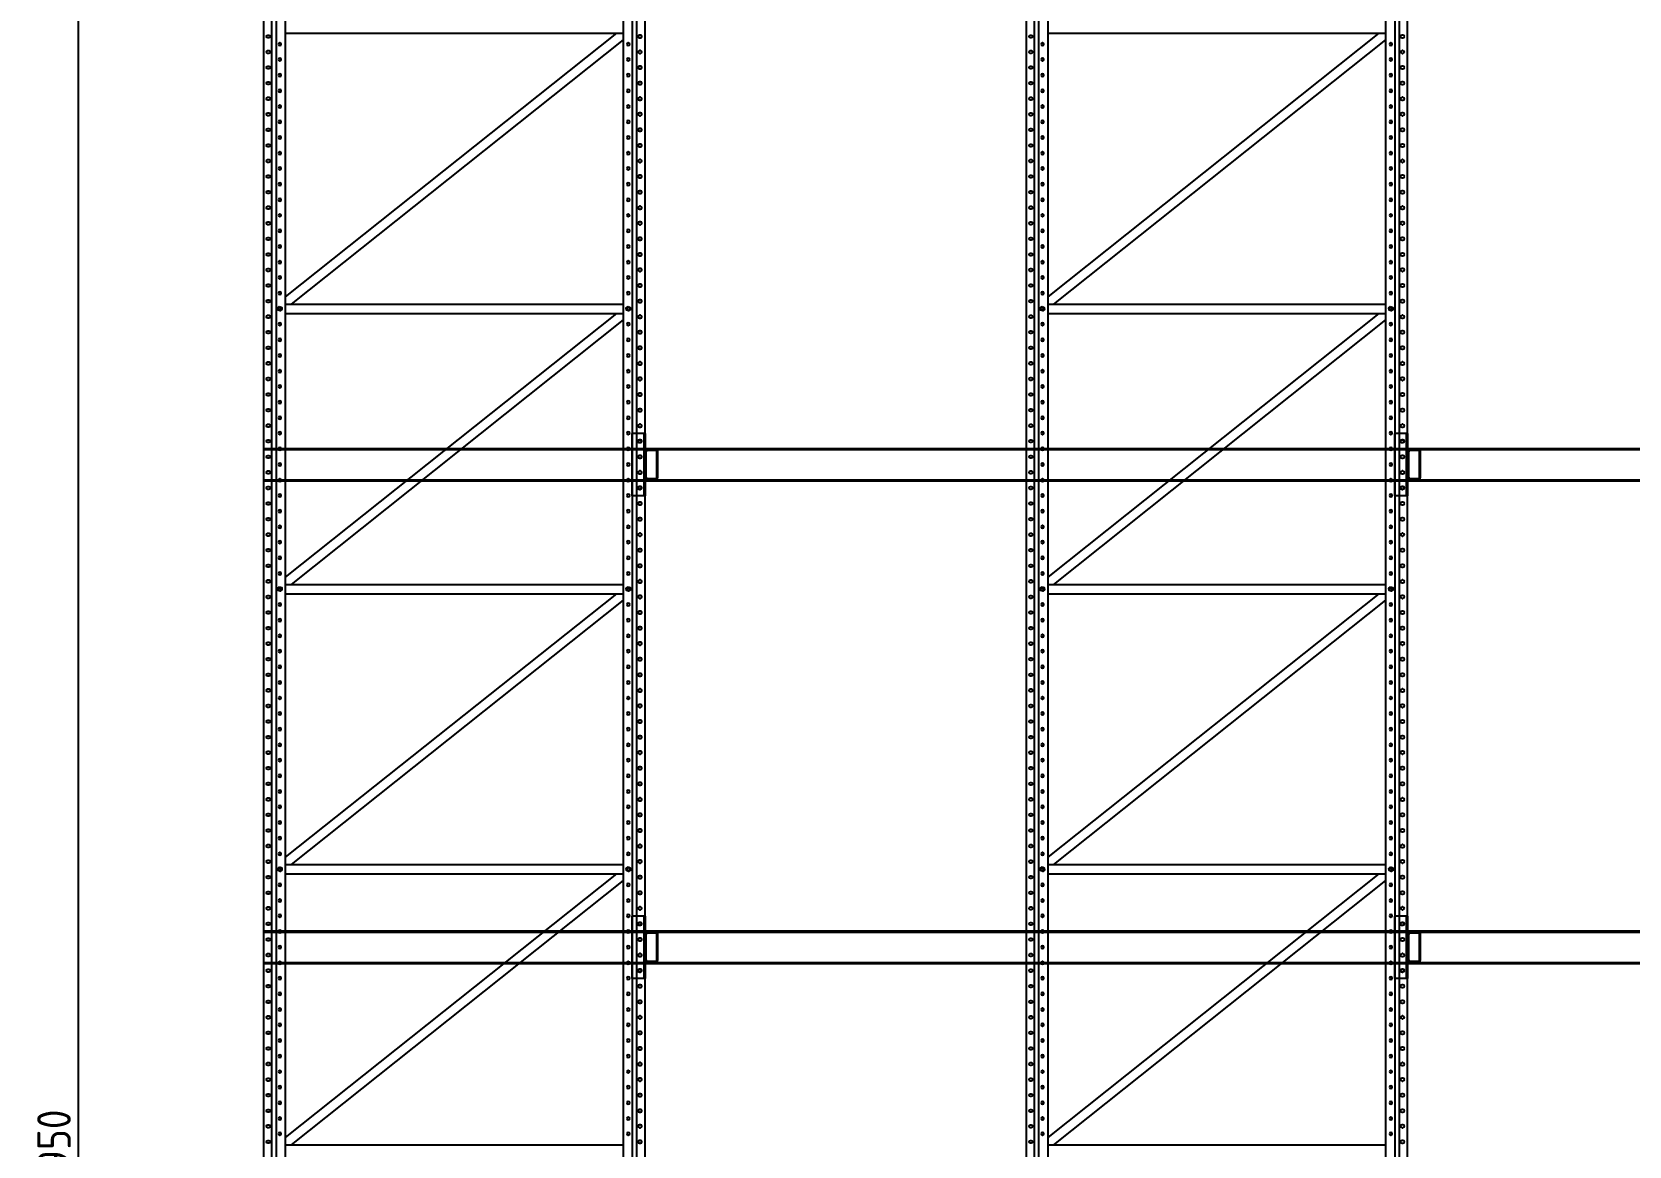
# Model space of a CAD drawing. Header units: millimetres. Extents: x 223 to 55669, y 510 to 13629.
# Drawn here: x 29407 to 34538, y 6542 to 10120 of the extents above; entities that cross this region are included whole.
import ezdxf

# ---------------------------------------------------------------- set-up
doc = ezdxf.new("R2010")
doc.units = ezdxf.units.MM
doc.linetypes.add('LIN0', pattern=[0])
doc.layers.add('02', color=2, linetype='Continuous')
doc.layers.add('9.3 - LEGENDA', color=7, linetype='Continuous')
doc.layers.add('MONTANTE', color=170, linetype='LIN0', lineweight=25)
doc.styles.add('DIM', font='dim.shx')
doc.dimstyles.new('CORTES', dxfattribs={"dimscale": 1.2, "dimtxt": 90, "dimasz": 45, "dimexe": 1.25, "dimexo": 40, "dimgap": 20, "dimtad": 1, "dimdec": 0, "dimzin": 9, "dimdsep": 46, "dimtxsty": 'DIM', "dimblk": 'OBLIQUE', "dimcen": 2.5, "dimclrd": 256, "dimclre": 256, "dimclrt": 256, "dimadec": 0, "dimazin": 0, "dimtfac": 1, "dimtdec": 0, "dimtmove": 0, "dimatfit": 0, "dimldrblk": 'OBLIQUE', "dimfxl": 0.04, "dimtolj": 1, "dimtzin": 1, "dimarcsym": 0})

# ---------------------------------------------------------------- blocks, each defined once
blk = doc.blocks.new('*U66')
at = {"layer": 'MONTANTE'}
for p, q in [((-1277.6, 10954.8), (-1277.6, 64.7)), ((-1251.5, 10954.8), (-1251.5, 64.7)), ((-1237.1, 10954.8), (-1237.1, 4.8)), ((-1207.9, 10954.8), (-1207.9, 4.8)), ((-122.4, 10954.8), (-122.4, 4.8)), ((-93.2, 10954.8), (-93.2, 4.8)), ((-78.8, 10954.8), (-78.8, 64.7)), ((-52.6, 10954.8), (-52.6, 64.7)), ((-122.4, 9089.7), (-1207.9, 9089.7)), ((-122.4, 9089.7), (-1207.9, 9089.7)), ((-1186.6, 9089.7), (-122.4, 8243.2)), ((-1207.9, 9068.6), (-141.4, 8219.7)), ((-122.4, 8219.7), (-1207.9, 8219.7)), ((-122.4, 8219.7), (-1207.9, 8219.7)), ((-122.4, 8189.7), (-1207.9, 8189.7)), ((-122.4, 8189.7), (-1207.9, 8189.7)), ((-1207.9, 8168.6), (-141.4, 7319.7)), ((-1186.6, 8189.7), (-122.4, 7343.2)), ((-122.4, 7319.7), (-1207.9, 7319.7)), ((-122.4, 7319.7), (-1207.9, 7319.7)), ((-122.4, 7289.7), (-1207.9, 7289.7)), ((-122.4, 7289.7), (-1207.9, 7289.7)), ((-1186.6, 7289.7), (-122.4, 6443.2)), ((-1207.9, 7268.6), (-141.4, 6419.7)), ((-122.4, 6419.7), (-1207.9, 6419.7)), ((-122.4, 6419.7), (-1207.9, 6419.7)), ((-122.4, 6389.7), (-1207.9, 6389.7)), ((-122.4, 6389.7), (-1207.9, 6389.7)), ((-1207.9, 6368.6), (-141.4, 5519.7)), ((-1186.6, 6389.7), (-122.4, 5543.2)), ((-122.4, 5519.7), (-1207.9, 5519.7)), ((-122.4, 5519.7), (-1207.9, 5519.7))]:
    blk.add_line(p, q, dxfattribs=at)
for points in [[(-1260.7, 9074.7), (-1263.7, 9074.7, -1), (-1263.7, 9083.7), (-1260.7, 9083.7, -1)], [(-69.6, 9074.7), (-66.6, 9074.7, 1), (-66.6, 9083.7), (-69.6, 9083.7, 1)], [(-1260.7, 9024.7), (-1263.7, 9024.7, -1), (-1263.7, 9033.7), (-1260.7, 9033.7, -1)], [(-69.6, 9024.7), (-66.6, 9024.7, 1), (-66.6, 9033.7), (-69.6, 9033.7, 1)], [(-1260.7, 8974.7), (-1263.7, 8974.7, -1), (-1263.7, 8983.7), (-1260.7, 8983.7, -1)], [(-69.6, 8974.7), (-66.6, 8974.7, 1), (-66.6, 8983.7), (-69.6, 8983.7, 1)], [(-1260.7, 8924.7), (-1263.7, 8924.7, -1), (-1263.7, 8933.7), (-1260.7, 8933.7, -1)], [(-69.6, 8924.7), (-66.6, 8924.7, 1), (-66.6, 8933.7), (-69.6, 8933.7, 1)], [(-1260.7, 8874.7), (-1263.7, 8874.7, -1), (-1263.7, 8883.7), (-1260.7, 8883.7, -1)], [(-69.6, 8874.7), (-66.6, 8874.7, 1), (-66.6, 8883.7), (-69.6, 8883.7, 1)], [(-1260.7, 8824.7), (-1263.7, 8824.7, -1), (-1263.7, 8833.7), (-1260.7, 8833.7, -1)], [(-69.6, 8824.7), (-66.6, 8824.7, 1), (-66.6, 8833.7), (-69.6, 8833.7, 1)], [(-1260.7, 8774.7), (-1263.7, 8774.7, -1), (-1263.7, 8783.7), (-1260.7, 8783.7, -1)], [(-69.6, 8774.7), (-66.6, 8774.7, 1), (-66.6, 8783.7), (-69.6, 8783.7, 1)], [(-1260.7, 8724.7), (-1263.7, 8724.7, -1), (-1263.7, 8733.7), (-1260.7, 8733.7, -1)], [(-69.6, 8724.7), (-66.6, 8724.7, 1), (-66.6, 8733.7), (-69.6, 8733.7, 1)], [(-1260.7, 8674.7), (-1263.7, 8674.7, -1), (-1263.7, 8683.7), (-1260.7, 8683.7, -1)], [(-69.6, 8674.7), (-66.6, 8674.7, 1), (-66.6, 8683.7), (-69.6, 8683.7, 1)], [(-1260.7, 8624.7), (-1263.7, 8624.7, -1), (-1263.7, 8633.7), (-1260.7, 8633.7, -1)], [(-69.6, 8624.7), (-66.6, 8624.7, 1), (-66.6, 8633.7), (-69.6, 8633.7, 1)], [(-1260.7, 8574.7), (-1263.7, 8574.7, -1), (-1263.7, 8583.7), (-1260.7, 8583.7, -1)], [(-69.6, 8574.7), (-66.6, 8574.7, 1), (-66.6, 8583.7), (-69.6, 8583.7, 1)], [(-1260.7, 8524.7), (-1263.7, 8524.7, -1), (-1263.7, 8533.7), (-1260.7, 8533.7, -1)], [(-69.6, 8524.7), (-66.6, 8524.7, 1), (-66.6, 8533.7), (-69.6, 8533.7, 1)], [(-1260.7, 8474.7), (-1263.7, 8474.7, -1), (-1263.7, 8483.7), (-1260.7, 8483.7, -1)], [(-69.6, 8474.7), (-66.6, 8474.7, 1), (-66.6, 8483.7), (-69.6, 8483.7, 1)], [(-1260.7, 8424.7), (-1263.7, 8424.7, -1), (-1263.7, 8433.7), (-1260.7, 8433.7, -1)], [(-69.6, 8424.7), (-66.6, 8424.7, 1), (-66.6, 8433.7), (-69.6, 8433.7, 1)], [(-1260.7, 8374.7), (-1263.7, 8374.7, -1), (-1263.7, 8383.7), (-1260.7, 8383.7, -1)], [(-69.6, 8374.7), (-66.6, 8374.7, 1), (-66.6, 8383.7), (-69.6, 8383.7, 1)], [(-1260.7, 8324.7), (-1263.7, 8324.7, -1), (-1263.7, 8333.7), (-1260.7, 8333.7, -1)], [(-69.6, 8324.7), (-66.6, 8324.7, 1), (-66.6, 8333.7), (-69.6, 8333.7, 1)], [(-1260.7, 8274.7), (-1263.7, 8274.7, -1), (-1263.7, 8283.7), (-1260.7, 8283.7, -1)], [(-69.6, 8274.7), (-66.6, 8274.7, 1), (-66.6, 8283.7), (-69.6, 8283.7, 1)], [(-1260.7, 8224.7), (-1263.7, 8224.7, -1), (-1263.7, 8233.7), (-1260.7, 8233.7, -1)], [(-69.6, 8224.7), (-66.6, 8224.7, 1), (-66.6, 8233.7), (-69.6, 8233.7, 1)], [(-1260.7, 8174.7), (-1263.7, 8174.7, -1), (-1263.7, 8183.7), (-1260.7, 8183.7, -1)], [(-69.6, 8174.7), (-66.6, 8174.7, 1), (-66.6, 8183.7), (-69.6, 8183.7, 1)], [(-1260.7, 8124.7), (-1263.7, 8124.7, -1), (-1263.7, 8133.7), (-1260.7, 8133.7, -1)], [(-69.6, 8124.7), (-66.6, 8124.7, 1), (-66.6, 8133.7), (-69.6, 8133.7, 1)], [(-1260.7, 8074.7), (-1263.7, 8074.7, -1), (-1263.7, 8083.7), (-1260.7, 8083.7, -1)], [(-69.6, 8074.7), (-66.6, 8074.7, 1), (-66.6, 8083.7), (-69.6, 8083.7, 1)], [(-1260.7, 8024.7), (-1263.7, 8024.7, -1), (-1263.7, 8033.7), (-1260.7, 8033.7, -1)], [(-69.6, 8024.7), (-66.6, 8024.7, 1), (-66.6, 8033.7), (-69.6, 8033.7, 1)], [(-1260.7, 7974.7), (-1263.7, 7974.7, -1), (-1263.7, 7983.7), (-1260.7, 7983.7, -1)], [(-69.6, 7974.7), (-66.6, 7974.7, 1), (-66.6, 7983.7), (-69.6, 7983.7, 1)], [(-1260.7, 7924.7), (-1263.7, 7924.7, -1), (-1263.7, 7933.7), (-1260.7, 7933.7, -1)], [(-69.6, 7924.7), (-66.6, 7924.7, 1), (-66.6, 7933.7), (-69.6, 7933.7, 1)], [(-1260.7, 7874.7), (-1263.7, 7874.7, -1), (-1263.7, 7883.7), (-1260.7, 7883.7, -1)], [(-69.6, 7874.7), (-66.6, 7874.7, 1), (-66.6, 7883.7), (-69.6, 7883.7, 1)], [(-1260.7, 7824.7), (-1263.7, 7824.7, -1), (-1263.7, 7833.7), (-1260.7, 7833.7, -1)], [(-69.6, 7824.7), (-66.6, 7824.7, 1), (-66.6, 7833.7), (-69.6, 7833.7, 1)], [(-1260.7, 7774.7), (-1263.7, 7774.7, -1), (-1263.7, 7783.7), (-1260.7, 7783.7, -1)], [(-69.6, 7774.7), (-66.6, 7774.7, 1), (-66.6, 7783.7), (-69.6, 7783.7, 1)], [(-1260.7, 7724.7), (-1263.7, 7724.7, -1), (-1263.7, 7733.7), (-1260.7, 7733.7, -1)], [(-69.6, 7724.7), (-66.6, 7724.7, 1), (-66.6, 7733.7), (-69.6, 7733.7, 1)], [(-1260.7, 7674.7), (-1263.7, 7674.7, -1), (-1263.7, 7683.7), (-1260.7, 7683.7, -1)], [(-69.6, 7674.7), (-66.6, 7674.7, 1), (-66.6, 7683.7), (-69.6, 7683.7, 1)], [(-1260.7, 7624.7), (-1263.7, 7624.7, -1), (-1263.7, 7633.7), (-1260.7, 7633.7, -1)], [(-69.6, 7624.7), (-66.6, 7624.7, 1), (-66.6, 7633.7), (-69.6, 7633.7, 1)], [(-1260.7, 7574.7), (-1263.7, 7574.7, -1), (-1263.7, 7583.7), (-1260.7, 7583.7, -1)], [(-69.6, 7574.7), (-66.6, 7574.7, 1), (-66.6, 7583.7), (-69.6, 7583.7, 1)], [(-1260.7, 7524.7), (-1263.7, 7524.7, -1), (-1263.7, 7533.7), (-1260.7, 7533.7, -1)], [(-69.6, 7524.7), (-66.6, 7524.7, 1), (-66.6, 7533.7), (-69.6, 7533.7, 1)], [(-1260.7, 7474.7), (-1263.7, 7474.7, -1), (-1263.7, 7483.7), (-1260.7, 7483.7, -1)], [(-69.6, 7474.7), (-66.6, 7474.7, 1), (-66.6, 7483.7), (-69.6, 7483.7, 1)], [(-1260.7, 7424.7), (-1263.7, 7424.7, -1), (-1263.7, 7433.7), (-1260.7, 7433.7, -1)], [(-69.6, 7424.7), (-66.6, 7424.7, 1), (-66.6, 7433.7), (-69.6, 7433.7, 1)], [(-1260.7, 7374.7), (-1263.7, 7374.7, -1), (-1263.7, 7383.7), (-1260.7, 7383.7, -1)], [(-69.6, 7374.7), (-66.6, 7374.7, 1), (-66.6, 7383.7), (-69.6, 7383.7, 1)], [(-1260.7, 7324.7), (-1263.7, 7324.7, -1), (-1263.7, 7333.7), (-1260.7, 7333.7, -1)], [(-69.6, 7324.7), (-66.6, 7324.7, 1), (-66.6, 7333.7), (-69.6, 7333.7, 1)], [(-1260.7, 7274.7), (-1263.7, 7274.7, -1), (-1263.7, 7283.7), (-1260.7, 7283.7, -1)], [(-69.6, 7274.7), (-66.6, 7274.7, 1), (-66.6, 7283.7), (-69.6, 7283.7, 1)], [(-1260.7, 7224.7), (-1263.7, 7224.7, -1), (-1263.7, 7233.7), (-1260.7, 7233.7, -1)], [(-69.6, 7224.7), (-66.6, 7224.7, 1), (-66.6, 7233.7), (-69.6, 7233.7, 1)], [(-1260.7, 7174.7), (-1263.7, 7174.7, -1), (-1263.7, 7183.7), (-1260.7, 7183.7, -1)], [(-1260.7, 7124.7), (-1263.7, 7124.7, -1), (-1263.7, 7133.7), (-1260.7, 7133.7, -1)], [(-69.6, 7174.7), (-66.6, 7174.7, 1), (-66.6, 7183.7), (-69.6, 7183.7, 1)], [(-69.6, 7124.7), (-66.6, 7124.7, 1), (-66.6, 7133.7), (-69.6, 7133.7, 1)], [(-1260.7, 7074.7), (-1263.7, 7074.7, -1), (-1263.7, 7083.7), (-1260.7, 7083.7, -1)], [(-69.6, 7074.7), (-66.6, 7074.7, 1), (-66.6, 7083.7), (-69.6, 7083.7, 1)], [(-1260.7, 7024.7), (-1263.7, 7024.7, -1), (-1263.7, 7033.7), (-1260.7, 7033.7, -1)], [(-69.6, 7024.7), (-66.6, 7024.7, 1), (-66.6, 7033.7), (-69.6, 7033.7, 1)], [(-1260.7, 6974.7), (-1263.7, 6974.7, -1), (-1263.7, 6983.7), (-1260.7, 6983.7, -1)], [(-69.6, 6974.7), (-66.6, 6974.7, 1), (-66.6, 6983.7), (-69.6, 6983.7, 1)], [(-1260.7, 6924.7), (-1263.7, 6924.7, -1), (-1263.7, 6933.7), (-1260.7, 6933.7, -1)], [(-69.6, 6924.7), (-66.6, 6924.7, 1), (-66.6, 6933.7), (-69.6, 6933.7, 1)], [(-1260.7, 6874.7), (-1263.7, 6874.7, -1), (-1263.7, 6883.7), (-1260.7, 6883.7, -1)], [(-69.6, 6874.7), (-66.6, 6874.7, 1), (-66.6, 6883.7), (-69.6, 6883.7, 1)], [(-1260.7, 6824.7), (-1263.7, 6824.7, -1), (-1263.7, 6833.7), (-1260.7, 6833.7, -1)], [(-69.6, 6824.7), (-66.6, 6824.7, 1), (-66.6, 6833.7), (-69.6, 6833.7, 1)], [(-1260.7, 6774.7), (-1263.7, 6774.7, -1), (-1263.7, 6783.7), (-1260.7, 6783.7, -1)], [(-69.6, 6774.7), (-66.6, 6774.7, 1), (-66.6, 6783.7), (-69.6, 6783.7, 1)], [(-1260.7, 6724.7), (-1263.7, 6724.7, -1), (-1263.7, 6733.7), (-1260.7, 6733.7, -1)], [(-69.6, 6724.7), (-66.6, 6724.7, 1), (-66.6, 6733.7), (-69.6, 6733.7, 1)], [(-1260.7, 6674.7), (-1263.7, 6674.7, -1), (-1263.7, 6683.7), (-1260.7, 6683.7, -1)], [(-69.6, 6674.7), (-66.6, 6674.7, 1), (-66.6, 6683.7), (-69.6, 6683.7, 1)], [(-1260.7, 6624.7), (-1263.7, 6624.7, -1), (-1263.7, 6633.7), (-1260.7, 6633.7, -1)], [(-69.6, 6624.7), (-66.6, 6624.7, 1), (-66.6, 6633.7), (-69.6, 6633.7, 1)], [(-1260.7, 6574.7), (-1263.7, 6574.7, -1), (-1263.7, 6583.7), (-1260.7, 6583.7, -1)], [(-69.6, 6574.7), (-66.6, 6574.7, 1), (-66.6, 6583.7), (-69.6, 6583.7, 1)], [(-1260.7, 6524.7), (-1263.7, 6524.7, -1), (-1263.7, 6533.7), (-1260.7, 6533.7, -1)], [(-69.6, 6524.7), (-66.6, 6524.7, 1), (-66.6, 6533.7), (-69.6, 6533.7, 1)], [(-1260.7, 6474.7), (-1263.7, 6474.7, -1), (-1263.7, 6483.7), (-1260.7, 6483.7, -1)], [(-69.6, 6474.7), (-66.6, 6474.7, 1), (-66.6, 6483.7), (-69.6, 6483.7, 1)], [(-1260.7, 6424.7), (-1263.7, 6424.7, -1), (-1263.7, 6433.7), (-1260.7, 6433.7, -1)], [(-69.6, 6424.7), (-66.6, 6424.7, 1), (-66.6, 6433.7), (-69.6, 6433.7, 1)], [(-1260.7, 6374.7), (-1263.7, 6374.7, -1), (-1263.7, 6383.7), (-1260.7, 6383.7, -1)], [(-69.6, 6374.7), (-66.6, 6374.7, 1), (-66.6, 6383.7), (-69.6, 6383.7, 1)], [(-1260.7, 6324.7), (-1263.7, 6324.7, -1), (-1263.7, 6333.7), (-1260.7, 6333.7, -1)], [(-69.6, 6324.7), (-66.6, 6324.7, 1), (-66.6, 6333.7), (-69.6, 6333.7, 1)], [(-1260.7, 6274.7), (-1263.7, 6274.7, -1), (-1263.7, 6283.7), (-1260.7, 6283.7, -1)], [(-69.6, 6274.7), (-66.6, 6274.7, 1), (-66.6, 6283.7), (-69.6, 6283.7, 1)], [(-1260.7, 6224.7), (-1263.7, 6224.7, -1), (-1263.7, 6233.7), (-1260.7, 6233.7, -1)], [(-69.6, 6224.7), (-66.6, 6224.7, 1), (-66.6, 6233.7), (-69.6, 6233.7, 1)], [(-1260.7, 6174.7), (-1263.7, 6174.7, -1), (-1263.7, 6183.7), (-1260.7, 6183.7, -1)], [(-69.6, 6174.7), (-66.6, 6174.7, 1), (-66.6, 6183.7), (-69.6, 6183.7, 1)], [(-1260.7, 6124.7), (-1263.7, 6124.7, -1), (-1263.7, 6133.7), (-1260.7, 6133.7, -1)], [(-69.6, 6124.7), (-66.6, 6124.7, 1), (-66.6, 6133.7), (-69.6, 6133.7, 1)], [(-1260.7, 6074.7), (-1263.7, 6074.7, -1), (-1263.7, 6083.7), (-1260.7, 6083.7, -1)], [(-69.6, 6074.7), (-66.6, 6074.7, 1), (-66.6, 6083.7), (-69.6, 6083.7, 1)], [(-1260.7, 6024.7), (-1263.7, 6024.7, -1), (-1263.7, 6033.7), (-1260.7, 6033.7, -1)], [(-69.6, 6024.7), (-66.6, 6024.7, 1), (-66.6, 6033.7), (-69.6, 6033.7, 1)], [(-1260.7, 5974.7), (-1263.7, 5974.7, -1), (-1263.7, 5983.7), (-1260.7, 5983.7, -1)], [(-69.6, 5974.7), (-66.6, 5974.7, 1), (-66.6, 5983.7), (-69.6, 5983.7, 1)], [(-1260.7, 5924.7), (-1263.7, 5924.7, -1), (-1263.7, 5933.7), (-1260.7, 5933.7, -1)], [(-69.6, 5924.7), (-66.6, 5924.7, 1), (-66.6, 5933.7), (-69.6, 5933.7, 1)], [(-1260.7, 5874.7), (-1263.7, 5874.7, -1), (-1263.7, 5883.7), (-1260.7, 5883.7, -1)], [(-69.6, 5874.7), (-66.6, 5874.7, 1), (-66.6, 5883.7), (-69.6, 5883.7, 1)], [(-1260.7, 5824.7), (-1263.7, 5824.7, -1), (-1263.7, 5833.7), (-1260.7, 5833.7, -1)], [(-69.6, 5824.7), (-66.6, 5824.7, 1), (-66.6, 5833.7), (-69.6, 5833.7, 1)], [(-1260.7, 5774.7), (-1263.7, 5774.7, -1), (-1263.7, 5783.7), (-1260.7, 5783.7, -1)], [(-69.6, 5774.7), (-66.6, 5774.7, 1), (-66.6, 5783.7), (-69.6, 5783.7, 1)], [(-1260.7, 5724.7), (-1263.7, 5724.7, -1), (-1263.7, 5733.7), (-1260.7, 5733.7, -1)], [(-69.6, 5724.7), (-66.6, 5724.7, 1), (-66.6, 5733.7), (-69.6, 5733.7, 1)], [(-1260.7, 5674.7), (-1263.7, 5674.7, -1), (-1263.7, 5683.7), (-1260.7, 5683.7, -1)], [(-69.6, 5674.7), (-66.6, 5674.7, 1), (-66.6, 5683.7), (-69.6, 5683.7, 1)], [(-1260.7, 5624.7), (-1263.7, 5624.7, -1), (-1263.7, 5633.7), (-1260.7, 5633.7, -1)], [(-69.6, 5624.7), (-66.6, 5624.7, 1), (-66.6, 5633.7), (-69.6, 5633.7, 1)], [(-1260.7, 5574.7), (-1263.7, 5574.7, -1), (-1263.7, 5583.7), (-1260.7, 5583.7, -1)], [(-69.6, 5574.7), (-66.6, 5574.7, 1), (-66.6, 5583.7), (-69.6, 5583.7, 1)], [(-1260.7, 5524.7), (-1263.7, 5524.7, -1), (-1263.7, 5533.7), (-1260.7, 5533.7, -1)], [(-69.6, 5524.7), (-66.6, 5524.7, 1), (-66.6, 5533.7), (-69.6, 5533.7, 1)]]:
    blk.add_lwpolyline(points, format="xyb", close=True, dxfattribs=at)
for points in [[(-1223.9, 8212), (-1230.7, 8209.2), (-1231.7, 8202), (-1225.9, 8197.5), (-1219.1, 8200.3), (-1218.1, 8207.5), (-1223.9, 8212)], [(-1223.9, 8212), (-1230.7, 8209.2), (-1231.7, 8202), (-1225.9, 8197.5), (-1219.1, 8200.3), (-1218.1, 8207.5), (-1223.9, 8212)], [(-104.4, 8212), (-111.2, 8209.2), (-112.2, 8202), (-106.4, 8197.5), (-99.6, 8200.3), (-98.6, 8207.5), (-104.4, 8212)], [(-104.4, 8212), (-111.2, 8209.2), (-112.2, 8202), (-106.4, 8197.5), (-99.6, 8200.3), (-98.6, 8207.5), (-104.4, 8212)], [(-1223.9, 7312), (-1230.7, 7309.2), (-1231.7, 7302), (-1225.9, 7297.5), (-1219.1, 7300.3), (-1218.1, 7307.5), (-1223.9, 7312)], [(-1223.9, 7312), (-1230.7, 7309.2), (-1231.7, 7302), (-1225.9, 7297.5), (-1219.1, 7300.3), (-1218.1, 7307.5), (-1223.9, 7312)], [(-104.4, 7312), (-111.2, 7309.2), (-112.2, 7302), (-106.4, 7297.5), (-99.6, 7300.3), (-98.6, 7307.5), (-104.4, 7312)], [(-104.4, 7312), (-111.2, 7309.2), (-112.2, 7302), (-106.4, 7297.5), (-99.6, 7300.3), (-98.6, 7307.5), (-104.4, 7312)], [(-1223.9, 6412), (-1230.7, 6409.2), (-1231.7, 6402), (-1225.9, 6397.5), (-1219.1, 6400.3), (-1218.1, 6407.5), (-1223.9, 6412)], [(-1223.9, 6412), (-1230.7, 6409.2), (-1231.7, 6402), (-1225.9, 6397.5), (-1219.1, 6400.3), (-1218.1, 6407.5), (-1223.9, 6412)], [(-104.4, 6412), (-111.2, 6409.2), (-112.2, 6402), (-106.4, 6397.5), (-99.6, 6400.3), (-98.6, 6407.5), (-104.4, 6412)], [(-104.4, 6412), (-111.2, 6409.2), (-112.2, 6402), (-106.4, 6397.5), (-99.6, 6400.3), (-98.6, 6407.5), (-104.4, 6412)]]:
    blk.add_lwpolyline(points, dxfattribs=at)
for centre in [(-1224.9, 9054.7), (-105.4, 9054.7), (-1224.9, 9004.7), (-105.4, 9004.7), (-1224.9, 8954.7), (-105.4, 8954.7), (-1224.9, 8904.7), (-105.4, 8904.7), (-1224.9, 8854.7), (-105.4, 8854.7), (-1224.9, 8804.7), (-105.4, 8804.7), (-1224.9, 8754.7), (-105.4, 8754.7), (-1224.9, 8704.7), (-105.4, 8704.7), (-1224.9, 8654.7), (-105.4, 8654.7), (-1224.9, 8604.7), (-105.4, 8604.7), (-1224.9, 8554.7), (-105.4, 8554.7), (-1224.9, 8504.7), (-105.4, 8504.7), (-1224.9, 8454.7), (-105.4, 8454.7), (-1224.9, 8404.7), (-105.4, 8404.7), (-1224.9, 8354.7), (-105.4, 8354.7), (-1224.9, 8304.7), (-105.4, 8304.7), (-1224.9, 8254.7), (-105.4, 8254.7), (-1224.9, 8204.7), (-1224.9, 8154.7), (-105.4, 8204.7), (-105.4, 8154.7), (-1224.9, 8104.7), (-105.4, 8104.7), (-1224.9, 8054.7), (-105.4, 8054.7), (-1224.9, 8004.7), (-105.4, 8004.7), (-1224.9, 7954.7), (-105.4, 7954.7), (-1224.9, 7904.7), (-105.4, 7904.7), (-1224.9, 7854.7), (-105.4, 7854.7), (-1224.9, 7804.7), (-105.4, 7804.7), (-1224.9, 7754.7), (-105.4, 7754.7), (-1224.9, 7704.7), (-105.4, 7704.7), (-1224.9, 7654.7), (-105.4, 7654.7), (-1224.9, 7604.7), (-105.4, 7604.7), (-1224.9, 7554.7), (-105.4, 7554.7), (-1224.9, 7504.7), (-105.4, 7504.7), (-1224.9, 7454.7), (-105.4, 7454.7), (-1224.9, 7404.7), (-105.4, 7404.7), (-1224.9, 7354.7), (-105.4, 7354.7), (-1224.9, 7304.7), (-105.4, 7304.7), (-1224.9, 7254.7), (-105.4, 7254.7), (-1224.9, 7204.7), (-105.4, 7204.7), (-1224.9, 7154.7), (-105.4, 7154.7), (-1224.9, 7104.7), (-105.4, 7104.7), (-1224.9, 7054.7), (-105.4, 7054.7), (-1224.9, 7004.7), (-105.4, 7004.7), (-1224.9, 6954.7), (-105.4, 6954.7), (-1224.9, 6904.7), (-105.4, 6904.7), (-1224.9, 6854.7), (-105.4, 6854.7), (-1224.9, 6804.7), (-105.4, 6804.7), (-1224.9, 6754.7), (-105.4, 6754.7), (-1224.9, 6704.7), (-105.4, 6704.7), (-1224.9, 6654.7), (-105.4, 6654.7), (-1224.9, 6604.7), (-105.4, 6604.7), (-1224.9, 6554.7), (-105.4, 6554.7), (-1224.9, 6504.7), (-105.4, 6504.7), (-1224.9, 6454.7), (-105.4, 6454.7), (-1224.9, 6404.7), (-105.4, 6404.7), (-1224.9, 6354.7), (-105.4, 6354.7), (-1224.9, 6304.7), (-105.4, 6304.7), (-1224.9, 6254.7), (-1224.9, 6204.7), (-105.4, 6254.7), (-105.4, 6204.7), (-1224.9, 6154.7), (-105.4, 6154.7), (-1224.9, 6104.7), (-105.4, 6104.7), (-1224.9, 6054.7), (-105.4, 6054.7), (-1224.9, 6004.7), (-105.4, 6004.7), (-1224.9, 5954.7), (-105.4, 5954.7), (-1224.9, 5904.7), (-105.4, 5904.7), (-1224.9, 5854.7), (-105.4, 5854.7), (-1224.9, 5804.7), (-105.4, 5804.7), (-1224.9, 5754.7), (-105.4, 5754.7), (-1224.9, 5704.7), (-105.4, 5704.7), (-1224.9, 5654.7), (-105.4, 5654.7), (-1224.9, 5604.7), (-105.4, 5604.7), (-1224.9, 5554.7), (-105.4, 5554.7)]:
    blk.add_circle(centre, 4.5, dxfattribs=at)
blk = doc.blocks.new('*U334')
blk.add_blockref('*U66', (145, -6477.375))
blk = doc.blocks.new('*U333')
at = {"color": 0, "linetype": 'ByBlock', "lineweight": -2, "transparency": 16777216}
for p in [(-2450, 0), (0, 0)]:
    blk.add_blockref('*U334', p, dxfattribs=at)
blk = doc.blocks.new('*U74')
at = {"color": 7, "linetype": 'Continuous', "lineweight": 25}
for p, q in [((-38, 50), (-38, -150)), ((-10.6, 29), (-15.6, 29)), ((-15.6, 21), (-10.6, 21)), ((0, 50), (0, -150)), ((4.2, 50), (4.2, -150)), ((6.2, -17.8), (4.2, -17.8)), ((6.2, -6.8), (6.2, -17.8)), ((8.2, -91.9), (8.2, -7.8)), ((44.2, -2.8), (8.2, -2.8)), ((40.2, -4.8), (8.2, -4.8)), ((42.2, -92.9), (42.2, -6.8)), ((44.2, -92.9), (44.2, -9.8)), ((6.2, -81.9), (4.2, -81.9)), ((6.2, -81.9), (6.2, -92.9)), ((8.2, -94.9), (40.2, -94.9)), ((8.2, -96.9), (40.2, -96.9)), ((-10.6, -121), (-15.6, -121)), ((-15.6, -129), (-10.6, -129))]:
    blk.add_line(p, q, dxfattribs=at)
for p, q in [((4.2, 50), (-38, 50)), ((4.2, 0), (44.2, 0)), ((44.2, 0), (44.2, -6.8)), ((44.2, -6.8), (44.2, -92.9)), ((44.2, -100), (4.2, -100)), ((40.2, -96.9), (44.2, -96.9)), ((44.2, -100), (44.2, -92.9)), ((4.2, -150), (-38, -150))]:
    blk.add_line(p, q)
for centre, radius, start, end in [((-15.6, 25), 4, 90, 270), ((-10.6, 25), 4, 270, 90), ((8.2, -6.8), 4, 90, 180), ((8.2, -6.8), 2, 90, 180), ((11.2, -7.8), 3, 90, 180), ((40.2, -6.8), 4, 0, 90), ((40.2, -6.8), 2, 0, 90), ((8.2, -92.9), 4, 180, 270), ((8.2, -92.9), 2, 180, 270), ((11.2, -91.9), 3, 180, 270), ((40.2, -92.9), 2, 270, 0), ((40.2, -92.9), 4, 270, 0), ((-15.6, -125), 4, 90, 270), ((-10.6, -125), 4, 270, 90)]:
    blk.add_arc(centre, radius, start, end, dxfattribs=at)
blk = doc.blocks.new('*U336')
for points in [[(6393, 50.5), (-4633, 50.5), (-4633, 47.5), (6393, 47.5)], [(6393, -50.2), (-4633, -50.2), (-4633, -53.2), (6393, -53.2)]]:
    blk.add_lwpolyline(points, close=True)
at = {"layer": '02'}
for p in [(-3411.3, 49.3), (-961.3, 49.3)]:
    blk.add_blockref('*U74', p, dxfattribs=at)
blk = doc.blocks.new('*U335')
at = {"color": 0, "linetype": 'ByBlock', "lineweight": -2, "transparency": 16777216}
for p in [(0, 6200), (0, 4650)]:
    blk.add_blockref('*U336', p, dxfattribs=at)
blk = doc.blocks.new('_Oblique')
at = {"color": 0, "linetype": 'ByBlock', "lineweight": -2, "transparency": 16777216}
blk.add_line((-0.5, -0.5), (0.5, 0.5), dxfattribs=at)
blk = doc.blocks.new('*D382')
at = {"layer": '9.3 - LEGENDA', "lineweight": -2}
for p, q in [((30103, 11980.7), (29554.6, 11980.7)), ((29556.1, 11980.7), (29556.1, 1030.7)), ((30149.8, 1030.7), (29554.6, 1030.7))]:
    blk.add_line(p, q, dxfattribs=at)
at = {"layer": 'Defpoints', "color": 0}
for p in [(30151, 11980.7), (29556.1, 1030.7), (30197.8, 1030.7)]:
    blk.add_point(p, dxfattribs=at)
at = {"layer": '9.3 - LEGENDA', "lineweight": -2, "xscale": 54, "yscale": 54, "zscale": 54}
for p, rotation in [((29556.1, 11980.7), 90), ((29556.1, 1030.7), 270)]:
    blk.add_blockref('_Oblique', p, dxfattribs=dict(at, rotation=rotation))
at = {"layer": '9.3 - LEGENDA', "insert": (29478.1, 6505.7), "char_height": 108, "attachment_point": 5, "rotation": 90, "style": 'DIM'}
blk.add_mtext('\\A1;10950', dxfattribs=at)

msp = doc.modelspace()

# ---------------------------------------------------------------- block references
at = {"xscale": -1}
msp.add_blockref('*U333', (30243.4, 7503.4), dxfattribs=at)
msp.add_blockref('*U335', (34784, 2530.9))

# ---------------------------------------------------------------- dimensions: what is measured, and where the dimension line sits
at = {"layer": '9.3 - LEGENDA'}
dim = msp.add_linear_dim(base=(29556.1, 1030.7), p1=(30151, 11980.7), p2=(30197.8, 1030.7), angle=90, dimstyle='CORTES', dxfattribs=at)
dim.commit()
dim.dimension.update_dxf_attribs({"geometry": '*D382', "text_midpoint": (29478.1, 6505.7)})

doc.saveas('drawing.dxf')
